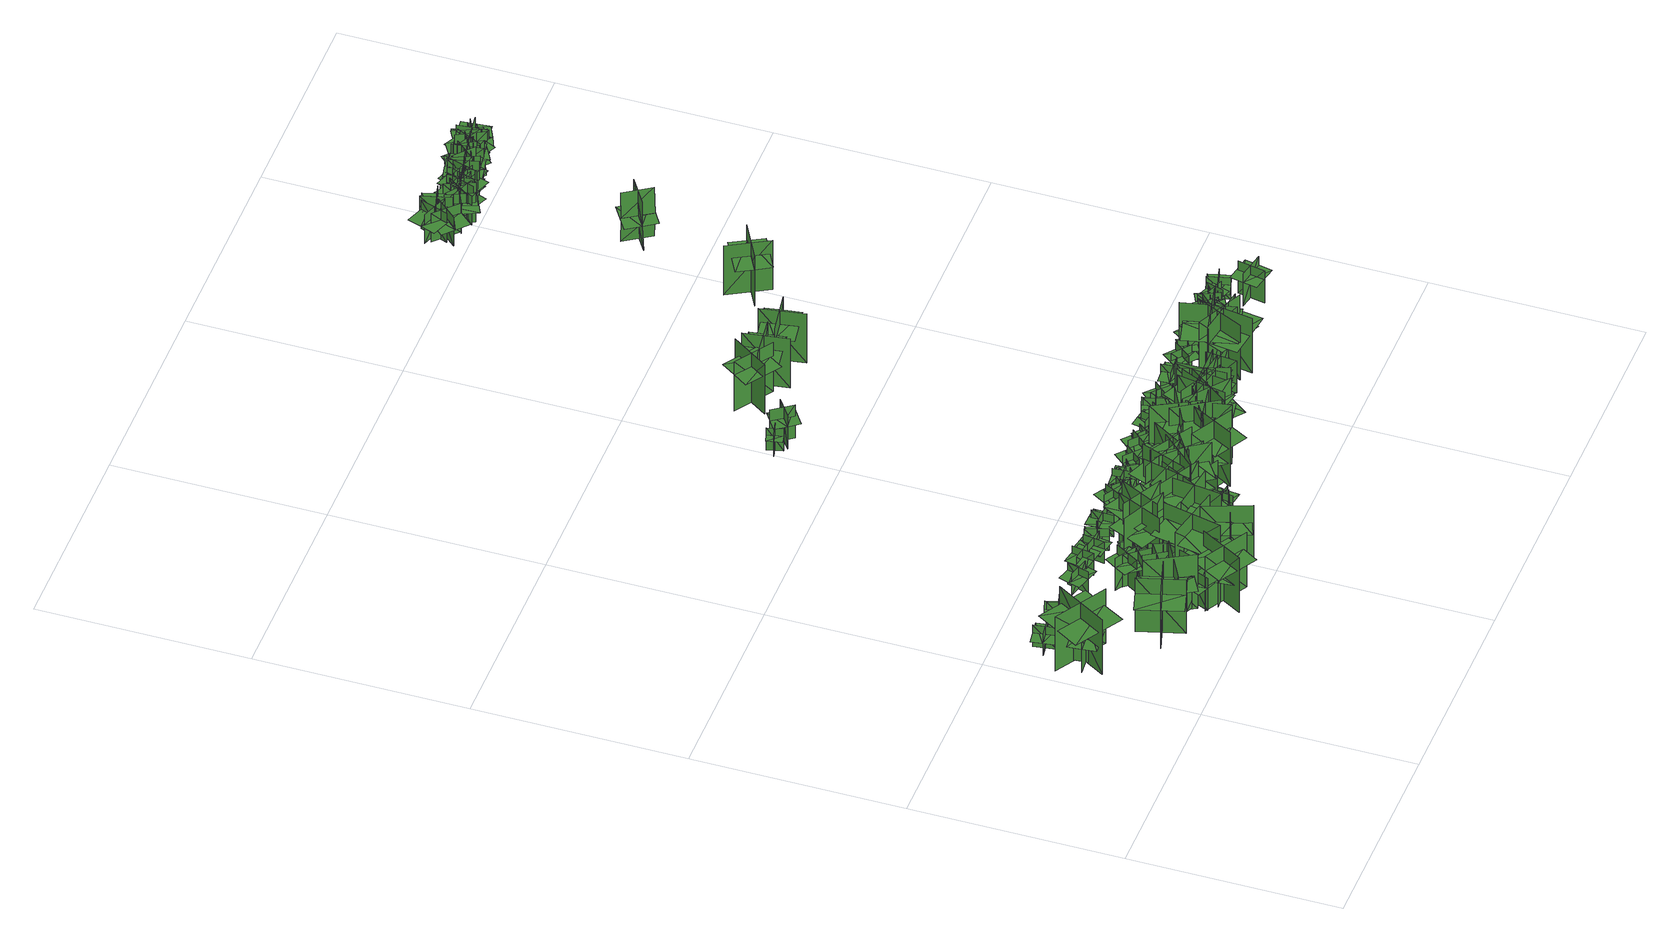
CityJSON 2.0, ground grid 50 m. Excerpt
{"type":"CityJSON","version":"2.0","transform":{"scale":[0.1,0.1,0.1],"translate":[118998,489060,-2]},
"CityObjects":{
"tree1":{"type":"SolitaryVegetationObject","geometry":[{"type":"MultiSurface","lod":"1","boundaries":[[[0,1,2]],[[0,2,3]],[[4,5,6]],[[4,6,7]],[[8,9,10]],[[8,10,11]],[[8,11,12]],[[8,12,13]]]}]},
"tree2":{"type":"SolitaryVegetationObject","geometry":[{"type":"MultiSurface","lod":"1","boundaries":[[[14,15,16]],[[14,16,17]],[[18,19,20]],[[18,20,21]],[[22,23,24]],[[22,24,25]],[[22,25,26]],[[22,26,27]]]}]},
"tree3":{"type":"SolitaryVegetationObject","geometry":[{"type":"MultiSurface","lod":"1","boundaries":[[[28,29,30]],[[28,30,31]],[[32,33,34]],[[32,34,35]],[[36,37,38]],[[36,38,39]],[[36,39,40]],[[36,40,41]]]}]},
"tree4":{"type":"SolitaryVegetationObject","geometry":[{"type":"MultiSurface","lod":"1","boundaries":[[[42,43,44]],[[42,44,45]],[[46,47,48]],[[46,48,49]],[[50,51,52]],[[50,52,53]],[[50,53,54]],[[50,54,55]]]}]},
"tree5":{"type":"SolitaryVegetationObject","geometry":[{"type":"MultiSurface","lod":"1","boundaries":[[[56,57,58]],[[56,58,59]],[[60,61,62]],[[60,62,63]],[[64,65,66]],[[64,66,67]],[[64,67,68]],[[64,68,69]]]}]},
"tree6":{"type":"SolitaryVegetationObject","geometry":[{"type":"MultiSurface","lod":"1","boundaries":[[[70,71,72]],[[70,72,73]],[[74,75,76]],[[74,76,77]],[[78,79,80]],[[78,80,81]],[[78,81,82]],[[78,82,83]]]}]},
"tree7":{"type":"SolitaryVegetationObject","geometry":[{"type":"MultiSurface","lod":"1","boundaries":[[[84,85,86]],[[84,86,87]],[[88,89,90]],[[88,90,91]],[[92,93,94]],[[92,94,95]],[[92,96,97]],[[92,97,93]]]}]},
"tree8":{"type":"SolitaryVegetationObject","geometry":[{"type":"MultiSurface","lod":"1","boundaries":[[[98,99,100]],[[98,100,101]],[[102,103,104]],[[102,104,105]],[[106,107,108]],[[106,108,109]],[[106,109,110]],[[106,110,111]]]}]},
"tree9":{"type":"SolitaryVegetationObject","geometry":[{"type":"MultiSurface","lod":"1","boundaries":[[[112,113,114]],[[112,114,115]],[[116,117,118]],[[116,118,119]],[[120,121,122]],[[120,122,123]],[[120,124,125]],[[120,125,121]]]}]},
"tree10":{"type":"SolitaryVegetationObject","geometry":[{"type":"MultiSurface","lod":"1","boundaries":[[[126,127,128]],[[126,128,129]],[[130,131,132]],[[130,132,133]],[[134,135,136]],[[134,136,137]],[[134,137,138]],[[134,138,139]]]}]},
"tree11":{"type":"SolitaryVegetationObject","geometry":[{"type":"MultiSurface","lod":"1","boundaries":[[[140,141,142]],[[140,142,143]],[[144,145,146]],[[144,146,147]],[[148,149,150]],[[148,150,151]],[[148,151,152]],[[148,152,153]]]}]},
"tree12":{"type":"SolitaryVegetationObject","geometry":[{"type":"MultiSurface","lod":"1","boundaries":[[[154,155,156]],[[154,156,157]],[[158,159,160]],[[158,160,161]],[[162,163,164]],[[162,164,165]],[[162,165,166]],[[162,166,167]]]}]},
"tree13":{"type":"SolitaryVegetationObject","geometry":[{"type":"MultiSurface","lod":"1","boundaries":[[[168,169,170]],[[168,170,171]],[[172,173,174]],[[172,174,175]],[[176,177,178]],[[176,178,179]],[[176,179,180]],[[176,180,181]]]}]},
"tree14":{"type":"SolitaryVegetationObject","geometry":[{"type":"MultiSurface","lod":"1","boundaries":[[[182,183,184]],[[182,184,185]],[[186,187,188]],[[186,188,189]],[[190,191,192]],[[190,192,193]],[[190,193,194]],[[190,194,195]]]}]},
"tree15":{"type":"SolitaryVegetationObject","geometry":[{"type":"MultiSurface","lod":"1","boundaries":[[[196,197,198]],[[196,198,199]],[[200,201,202]],[[200,202,203]],[[204,205,206]],[[204,206,207]],[[204,207,208]],[[204,208,209]]]}]},
"tree16":{"type":"SolitaryVegetationObject","geometry":[{"type":"MultiSurface","lod":"1","boundaries":[[[210,211,212]],[[210,212,213]],[[214,215,216]],[[214,216,217]],[[218,219,220]],[[218,220,221]],[[218,221,222]],[[218,222,223]]]}]},
"tree17":{"type":"SolitaryVegetationObject","geometry":[{"type":"MultiSurface","lod":"1","boundaries":[[[224,225,226]],[[224,226,227]],[[228,229,230]],[[228,230,231]],[[232,233,234]],[[232,234,235]],[[232,235,236]],[[232,236,237]]]}]},
"tree18":{"type":"SolitaryVegetationObject","geometry":[{"type":"MultiSurface","lod":"1","boundaries":[[[238,239,240]],[[238,240,241]],[[242,243,244]],[[242,244,245]],[[246,247,248]],[[246,248,249]],[[246,249,250]],[[246,250,251]]]}]},
"tree19":{"type":"SolitaryVegetationObject","geometry":[{"type":"MultiSurface","lod":"1","boundaries":[[[252,253,254]],[[252,254,255]],[[256,257,258]],[[256,258,259]],[[260,261,262]],[[260,262,263]],[[260,263,264]],[[260,264,265]]]}]},
"tree20":{"type":"SolitaryVegetationObject","geometry":[{"type":"MultiSurface","lod":"1","boundaries":[[[266,267,268]],[[266,268,269]],[[270,271,272]],[[270,272,273]],[[274,275,276]],[[274,276,277]],[[274,277,278]],[[274,278,279]]]}]},
"tree21":{"type":"SolitaryVegetationObject","geometry":[{"type":"MultiSurface","lod":"1","boundaries":[[[280,281,282]],[[280,282,283]],[[284,285,286]],[[284,286,287]],[[288,289,290]],[[288,290,291]],[[288,292,293]],[[288,293,289]]]}]},
"tree22":{"type":"SolitaryVegetationObject","geometry":[{"type":"MultiSurface","lod":"1","boundaries":[[[294,295,296]],[[294,296,297]],[[298,299,300]],[[298,300,301]],[[302,303,304]],[[302,304,305]],[[302,305,306]],[[302,306,307]]]}]},
"tree23":{"type":"SolitaryVegetationObject","geometry":[{"type":"MultiSurface","lod":"1","boundaries":[[[308,309,310]],[[308,310,311]],[[312,313,314]],[[312,314,315]],[[316,317,318]],[[316,318,319]],[[316,319,320]],[[316,320,321]]]}]},
"tree24":{"type":"SolitaryVegetationObject","geometry":[{"type":"MultiSurface","lod":"1","boundaries":[[[322,323,324]],[[322,324,325]],[[326,327,328]],[[326,328,329]],[[330,331,332]],[[330,332,333]],[[330,333,334]],[[330,334,335]]]}]},
"tree25":{"type":"SolitaryVegetationObject","geometry":[{"type":"MultiSurface","lod":"1","boundaries":[[[336,337,338]],[[336,338,339]],[[340,341,342]],[[340,342,343]],[[344,345,346]],[[344,346,347]],[[344,347,348]],[[344,348,349]]]}]},
"tree26":{"type":"SolitaryVegetationObject","geometry":[{"type":"MultiSurface","lod":"1","boundaries":[[[350,351,352]],[[350,352,353]],[[354,355,356]],[[354,356,357]],[[358,359,360]],[[358,360,361]],[[358,361,362]],[[358,362,363]]]}]},
"tree27":{"type":"SolitaryVegetationObject","geometry":[{"type":"MultiSurface","lod":"1","boundaries":[[[364,365,366]],[[364,366,367]],[[368,369,370]],[[368,370,371]],[[372,373,374]],[[372,374,375]],[[372,375,376]],[[372,376,377]]]}]},
"tree28":{"type":"SolitaryVegetationObject","geometry":[{"type":"MultiSurface","lod":"1","boundaries":[[[378,379,380]],[[378,380,381]],[[382,383,384]],[[382,384,385]],[[386,387,388]],[[386,388,389]],[[386,387,390]],[[386,390,391]]]}]},
"tree29":{"type":"SolitaryVegetationObject","geometry":[{"type":"MultiSurface","lod":"1","boundaries":[[[392,393,394]],[[392,394,395]],[[396,397,398]],[[396,398,399]],[[400,401,402]],[[400,402,403]],[[400,403,404]],[[400,404,405]]]}]},
"tree30":{"type":"SolitaryVegetationObject","geometry":[{"type":"MultiSurface","lod":"1","boundaries":[[[406,407,408]],[[406,408,409]],[[410,411,412]],[[410,412,413]],[[414,415,416]],[[414,416,417]],[[414,417,418]],[[414,418,419]]]}]},
"tree31":{"type":"SolitaryVegetationObject","geometry":[{"type":"MultiSurface","lod":"1","boundaries":[[[420,421,422]],[[420,422,423]],[[424,425,426]],[[424,426,427]],[[428,429,430]],[[428,430,431]],[[428,431,432]],[[428,432,433]]]}]},
"tree32":{"type":"SolitaryVegetationObject","geometry":[{"type":"MultiSurface","lod":"1","boundaries":[[[434,435,436]],[[434,436,437]],[[438,439,440]],[[438,440,441]],[[442,443,444]],[[442,444,445]],[[442,445,446]],[[442,446,447]]]}]},
"tree33":{"type":"SolitaryVegetationObject","geometry":[{"type":"MultiSurface","lod":"1","boundaries":[[[448,449,450]],[[448,450,451]],[[452,453,454]],[[452,454,455]],[[456,457,458]],[[456,458,459]],[[456,459,460]],[[456,460,461]]]}]},
"tree34":{"type":"SolitaryVegetationObject","geometry":[{"type":"MultiSurface","lod":"1","boundaries":[[[462,463,464]],[[462,464,465]],[[466,467,468]],[[466,468,469]],[[470,471,472]],[[470,472,473]],[[470,471,474]],[[470,474,475]]]}]},
"tree35":{"type":"SolitaryVegetationObject","geometry":[{"type":"MultiSurface","lod":"1","boundaries":[[[476,477,478]],[[476,478,479]],[[480,481,482]],[[480,482,483]],[[484,485,486]],[[484,486,487]],[[484,488,489]],[[484,489,485]]]}]},
"tree36":{"type":"SolitaryVegetationObject","geometry":[{"type":"MultiSurface","lod":"1","boundaries":[[[490,491,492]],[[490,492,493]],[[494,495,496]],[[494,496,497]],[[498,499,500]],[[498,500,501]],[[498,499,502]],[[498,502,503]]]}]},
"tree37":{"type":"SolitaryVegetationObject","geometry":[{"type":"MultiSurface","lod":"1","boundaries":[[[504,505,506]],[[504,506,507]],[[508,509,510]],[[508,510,511]],[[512,513,514]],[[512,514,515]],[[512,515,516]],[[512,516,517]]]}]},
"tree38":{"type":"SolitaryVegetationObject","geometry":[{"type":"MultiSurface","lod":"1","boundaries":[[[518,519,520]],[[518,520,521]],[[522,523,524]],[[522,524,525]],[[526,527,528]],[[526,528,529]],[[526,529,530]],[[526,530,531]]]}]},
"tree39":{"type":"SolitaryVegetationObject","geometry":[{"type":"MultiSurface","lod":"1","boundaries":[[[532,533,534]],[[532,534,535]],[[536,537,538]],[[536,538,539]],[[540,541,542]],[[540,542,543]],[[540,543,544]],[[540,544,545]]]}]},
"tree40":{"type":"SolitaryVegetationObject","geometry":[{"type":"MultiSurface","lod":"1","boundaries":[[[546,547,548]],[[546,548,549]],[[550,551,552]],[[550,552,553]],[[554,555,556]],[[554,556,557]],[[554,557,558]],[[554,558,559]]]}]},
"tree41":{"type":"SolitaryVegetationObject","geometry":[{"type":"MultiSurface","lod":"1","boundaries":[[[560,561,562]],[[560,562,563]],[[564,565,566]],[[564,566,567]],[[568,569,570]],[[568,570,571]],[[568,571,572]],[[568,572,573]]]}]},
"tree42":{"type":"SolitaryVegetationObject","geometry":[{"type":"MultiSurface","lod":"1","boundaries":[[[574,575,576]],[[574,576,577]],[[578,579,580]],[[578,580,581]],[[582,583,584]],[[582,584,585]],[[582,585,586]],[[582,586,587]]]}]},
"tree43":{"type":"SolitaryVegetationObject","geometry":[{"type":"MultiSurface","lod":"1","boundaries":[[[588,589,590]],[[588,590,591]],[[592,593,594]],[[592,594,595]],[[596,597,598]],[[596,598,599]],[[596,600,601]],[[596,601,597]]]}]},
"tree44":{"type":"SolitaryVegetationObject","geometry":[{"type":"MultiSurface","lod":"1","boundaries":[[[602,603,604]],[[602,604,605]],[[606,607,608]],[[606,608,609]],[[610,611,612]],[[610,612,613]],[[610,613,614]],[[610,614,615]]]}]},
"tree45":{"type":"SolitaryVegetationObject","geometry":[{"type":"MultiSurface","lod":"1","boundaries":[[[616,617,618]],[[616,618,619]],[[620,621,622]],[[620,622,623]],[[624,625,626]],[[624,626,627]],[[624,627,628]],[[624,628,629]]]}]},
"tree46":{"type":"SolitaryVegetationObject","geometry":[{"type":"MultiSurface","lod":"1","boundaries":[[[630,631,632]],[[630,632,633]],[[634,635,636]],[[634,636,637]],[[638,639,640]],[[638,640,641]],[[638,642,643]],[[638,643,639]]]}]},
"tree47":{"type":"SolitaryVegetationObject","geometry":[{"type":"MultiSurface","lod":"1","boundaries":[[[644,645,646]],[[644,646,647]],[[648,649,650]],[[648,650,651]],[[652,653,654]],[[652,654,655]],[[652,655,656]],[[652,656,657]]]}]},
"tree48":{"type":"SolitaryVegetationObject","geometry":[{"type":"MultiSurface","lod":"1","boundaries":[[[658,659,660]],[[658,660,661]],[[662,663,664]],[[662,664,665]],[[666,667,668]],[[666,668,669]],[[666,669,670]],[[666,670,671]]]}]},
"tree49":{"type":"SolitaryVegetationObject","geometry":[{"type":"MultiSurface","lod":"1","boundaries":[[[672,673,674]],[[672,674,675]],[[676,677,678]],[[676,678,679]],[[680,681,682]],[[680,682,683]],[[680,683,684]],[[680,684,685]]]}]},
"tree50":{"type":"SolitaryVegetationObject","geometry":[{"type":"MultiSurface","lod":"1","boundaries":[[[686,687,688]],[[686,688,689]],[[690,691,692]],[[690,692,693]],[[694,695,696]],[[694,696,697]],[[694,697,698]],[[694,698,699]]]}]},
"tree51":{"type":"SolitaryVegetationObject","geometry":[{"type":"MultiSurface","lod":"1","boundaries":[[[700,701,702]],[[700,702,703]],[[704,705,706]],[[704,706,707]],[[708,709,710]],[[708,710,711]],[[708,711,712]],[[708,712,713]]]}]},
"tree52":{"type":"SolitaryVegetationObject","geometry":[{"type":"MultiSurface","lod":"1","boundaries":[[[714,715,716]],[[714,716,717]],[[718,719,720]],[[718,720,721]],[[722,723,724]],[[722,724,725]],[[722,725,726]],[[722,726,727]]]}]},
"tree53":{"type":"SolitaryVegetationObject","geometry":[{"type":"MultiSurface","lod":"1","boundaries":[[[728,729,730]],[[728,730,731]],[[732,733,734]],[[732,734,735]],[[736,737,738]],[[736,738,739]],[[736,739,740]],[[736,740,741]]]}]},
"tree54":{"type":"SolitaryVegetationObject","geometry":[{"type":"MultiSurface","lod":"1","boundaries":[[[742,743,744]],[[742,744,745]],[[746,747,748]],[[746,748,749]],[[750,751,752]],[[750,752,753]],[[750,753,754]],[[750,754,755]]]}]},
"tree55":{"type":"SolitaryVegetationObject","geometry":[{"type":"MultiSurface","lod":"1","boundaries":[[[756,757,758]],[[756,758,759]],[[760,761,762]],[[760,762,763]],[[764,765,766]],[[764,766,767]],[[764,767,768]],[[764,768,769]]]}]},
"tree56":{"type":"SolitaryVegetationObject","geometry":[{"type":"MultiSurface","lod":"1","boundaries":[[[770,771,772]],[[770,772,773]],[[774,775,776]],[[774,776,777]],[[778,779,780]],[[778,780,781]],[[778,781,782]],[[778,782,783]]]}]},
"tree57":{"type":"SolitaryVegetationObject","geometry":[{"type":"MultiSurface","lod":"1","boundaries":[[[784,785,786]],[[784,786,787]],[[788,789,790]],[[788,790,791]],[[792,793,794]],[[792,794,795]],[[792,795,796]],[[792,796,797]]]}]},
"tree58":{"type":"SolitaryVegetationObject","geometry":[{"type":"MultiSurface","lod":"1","boundaries":[[[798,799,800]],[[798,800,801]],[[802,803,804]],[[802,804,805]],[[806,807,808]],[[806,808,809]],[[806,810,811]],[[806,811,807]]]}]},
"tree59":{"type":"SolitaryVegetationObject","geometry":[{"type":"MultiSurface","lod":"1","boundaries":[[[812,813,814]],[[812,814,815]],[[816,817,818]],[[816,818,819]],[[820,821,822]],[[820,822,823]],[[820,823,824]],[[820,824,825]]]}]},
"tree60":{"type":"SolitaryVegetationObject","geometry":[{"type":"MultiSurface","lod":"1","boundaries":[[[826,827,828]],[[826,828,829]],[[830,831,832]],[[830,832,833]],[[834,835,836]],[[834,836,837]],[[834,837,838]],[[834,838,839]]]}]},
"tree61":{"type":"SolitaryVegetationObject","geometry":[{"type":"MultiSurface","lod":"1","boundaries":[[[840,841,842]],[[840,842,843]],[[844,845,846]],[[844,846,847]],[[848,849,850]],[[848,850,851]],[[848,851,852]],[[848,852,853]]]}]},
"tree62":{"type":"SolitaryVegetationObject","geometry":[{"type":"MultiSurface","lod":"1","boundaries":[[[854,855,856]],[[854,856,857]],[[858,859,860]],[[858,860,861]],[[862,863,864]],[[862,864,865]],[[862,865,866]],[[862,866,867]]]}]},
"tree63":{"type":"SolitaryVegetationObject","geometry":[{"type":"MultiSurface","lod":"1","boundaries":[[[868,869,870]],[[868,870,871]],[[872,873,874]],[[872,874,875]],[[876,877,878]],[[876,878,879]],[[876,880,881]],[[876,881,877]]]}]},
"tree64":{"type":"SolitaryVegetationObject","geometry":[{"type":"MultiSurface","lod":"1","boundaries":[[[882,883,884]],[[882,884,885]],[[886,887,888]],[[886,888,889]],[[890,891,892]],[[890,892,893]],[[890,893,894]],[[890,894,895]]]}]},
"tree65":{"type":"SolitaryVegetationObject","geometry":[{"type":"MultiSurface","lod":"1","boundaries":[[[896,897,898]],[[896,898,899]],[[900,901,902]],[[900,902,903]],[[904,905,906]],[[904,906,907]],[[904,907,908]],[[904,908,909]]]}]},
"tree66":{"type":"SolitaryVegetationObject","geometry":[{"type":"MultiSurface","lod":"1","boundaries":[[[910,911,912]],[[910,912,913]],[[914,915,916]],[[914,916,917]],[[918,919,920]],[[918,920,921]],[[918,922,923]],[[918,923,919]]]}]},
"tree67":{"type":"SolitaryVegetationObject","geometry":[{"type":"MultiSurface","lod":"1","boundaries":[[[924,925,926]],[[924,926,927]],[[928,929,930]],[[928,930,931]],[[932,933,934]],[[932,934,935]],[[932,935,936]],[[932,936,937]]]}]},
"tree68":{"type":"SolitaryVegetationObject","geometry":[{"type":"MultiSurface","lod":"1","boundaries":[[[938,939,940]],[[938,940,941]],[[942,943,944]],[[942,944,945]],[[946,947,948]],[[946,948,949]],[[946,949,950]],[[946,950,951]]]}]},
"tree69":{"type":"SolitaryVegetationObject","geometry":[{"type":"MultiSurface","lod":"1","boundaries":[[[952,953,954]],[[952,954,955]],[[956,957,958]],[[956,958,959]],[[960,961,962]],[[960,962,963]],[[960,964,965]],[[960,965,961]]]}]},
"tree70":{"type":"SolitaryVegetationObject","geometry":[{"type":"MultiSurface","lod":"1","boundaries":[[[966,967,968]],[[966,968,969]],[[970,971,972]],[[970,972,973]],[[974,975,976]],[[974,976,977]],[[974,977,978]],[[974,978,979]]]}]},
"tree71":{"type":"SolitaryVegetationObject","geometry":[{"type":"MultiSurface","lod":"1","boundaries":[[[980,981,982]],[[980,982,983]],[[984,985,986]],[[984,986,987]],[[988,989,990]],[[988,990,991]],[[988,991,992]],[[988,992,993]]]}]},
"tree72":{"type":"SolitaryVegetationObject","geometry":[{"type":"MultiSurface","lod":"1","boundaries":[[[994,995,996]],[[994,996,997]],[[998,999,1000]],[[998,1000,1001]],[[1002,1003,1004]],[[1002,1004,1005]],[[1002,1005,1006]],[[1002,1006,1007]]]}]},
"tree73":{"type":"SolitaryVegetationObject","geometry":[{"type":"MultiSurface","lod":"1","boundaries":[[[1008,1009,1010]],[[1008,1010,1011]],[[1012,1013,1014]],[[1012,1014,1015]],[[1016,1017,1018]],[[1016,1018,1019]],[[1016,1019,1020]],[[1016,1020,1021]]]}]},
"tree74":{"type":"SolitaryVegetationObject","geometry":[{"type":"MultiSurface","lod":"1","boundaries":[[[1022,1023,1024]],[[1022,1024,1025]],[[1026,1027,1028]],[[1026,1028,1029]],[[1030,1031,1032]],[[1030,1032,1033]],[[1030,1033,1034]],[[1030,1034,1035]]]}]},
"tree75":{"type":"SolitaryVegetationObject","geometry":[{"type":"MultiSurface","lod":"1","boundaries":[[[1036,1037,1038]],[[1036,1038,1039]],[[1040,1041,1042]],[[1040,1042,1043]],[[1044,1045,1046]],[[1044,1046,1047]],[[1044,1047,1048]],[[1044,1048,1049]]]}]},
"tree76":{"type":"SolitaryVegetationObject","geometry":[{"type":"MultiSurface","lod":"1","boundaries":[[[1050,1051,1052]],[[1050,1052,1053]],[[1054,1055,1056]],[[1054,1056,1057]],[[1058,1059,1060]],[[1058,1060,1061]],[[1058,1061,1062]],[[1058,1062,1063]]]}]},
"tree77":{"type":"SolitaryVegetationObject","geometry":[{"type":"MultiSurface","lod":"1","boundaries":[[[1064,1065,1066]],[[1064,1066,1067]],[[1068,1069,1070]],[[1068,1070,1071]],[[1072,1073,1074]],[[1072,1074,1075]],[[1072,1075,1076]],[[1072,1076,1077]]]}]},
"tree78":{"type":"SolitaryVegetationObject","geometry":[{"type":"MultiSurface","lod":"1","boundaries":[[[1078,1079,1080]],[[1078,1080,1081]],[[1082,1083,1084]],[[1082,1084,1085]],[[1086,1087,1088]],[[1086,1088,1089]],[[1086,1089,1090]],[[1086,1090,1091]]]}]},
"tree79":{"type":"SolitaryVegetationObject","geometry":[{"type":"MultiSurface","lod":"1","boundaries":[[[1092,1093,1094]],[[1092,1094,1095]],[[1096,1097,1098]],[[1096,1098,1099]],[[1100,1101,1102]],[[1100,1102,1103]],[[1100,1103,1104]],[[1100,1104,1105]]]}]},
"tree80":{"type":"SolitaryVegetationObject","geometry":[{"type":"MultiSurface","lod":"1","boundaries":[[[1106,1107,1108]],[[1106,1108,1109]],[[1110,1111,1112]],[[1110,1112,1113]],[[1114,1115,1116]],[[1114,1116,1117]],[[1114,1117,1118]],[[1114,1118,1119]]]}]},
"tree81":{"type":"SolitaryVegetationObject","geometry":[{"type":"MultiSurface","lod":"1","boundaries":[[[1120,1121,1122]],[[1120,1122,1123]],[[1124,1125,1126]],[[1124,1126,1127]],[[1128,1129,1130]],[[1128,1130,1131]],[[1128,1132,1133]],[[1128,1133,1129]]]}]},
"tree82":{"type":"SolitaryVegetationObject","geometry":[{"type":"MultiSurface","lod":"1","boundaries":[[[1134,1135,1136]],[[1134,1136,1137]],[[1138,1139,1140]],[[1138,1140,1141]],[[1142,1143,1144]],[[1142,1144,1145]],[[1142,1145,1146]],[[1142,1146,1147]]]}]},
"tree83":{"type":"SolitaryVegetationObject","geometry":[{"type":"MultiSurface","lod":"1","boundaries":[[[1148,1149,1150]],[[1148,1150,1151]],[[1152,1153,1154]],[[1152,1154,1155]],[[1156,1157,1158]],[[1156,1158,1159]],[[1156,1159,1160]],[[1156,1160,1161]]]}]},
"tree84":{"type":"SolitaryVegetationObject","geometry":[{"type":"MultiSurface","lod":"1","boundaries":[[[1162,1163,1164]],[[1162,1164,1165]],[[1166,1167,1168]],[[1166,1168,1169]],[[1170,1171,1172]],[[1170,1172,1173]],[[1170,1173,1174]],[[1170,1174,1175]]]}]},
"tree85":{"type":"SolitaryVegetationObject","geometry":[{"type":"MultiSurface","lod":"1","boundaries":[[[1176,1177,1178]],[[1176,1178,1179]],[[1180,1181,1182]],[[1180,1182,1183]],[[1184,1185,1186]],[[1184,1186,1187]],[[1184,1187,1188]],[[1184,1188,1189]]]}]},
"tree86":{"type":"SolitaryVegetationObject","geometry":[{"type":"MultiSurface","lod":"1","boundaries":[[[1190,1191,1192]],[[1190,1192,1193]],[[1194,1195,1196]],[[1194,1196,1197]],[[1198,1199,1195]],[[1198,1195,1194]],[[1200,1201,1191]],[[1200,1191,1190]],[[1190,1191,1202]],[[1190,1202,1203]],[[1190,1204,1205]],[[1190,1205,1191]]]}]},
"tree87":{"type":"SolitaryVegetationObject","geometry":[{"type":"MultiSurface","lod":"1","boundaries":[[[1206,1207,1208]],[[1206,1208,1209]],[[1210,1211,1212]],[[1210,1212,1213]],[[1214,1215,1216]],[[1214,1216,1217]],[[1214,1217,1218]],[[1214,1218,1219]]]}]},
"tree88":{"type":"SolitaryVegetationObject","geometry":[{"type":"MultiSurface","lod":"1","boundaries":[[[1220,1221,1222]],[[1220,1222,1223]],[[1224,1225,1226]],[[1224,1226,1227]],[[1228,1229,1230]],[[1228,1230,1231]],[[1228,1231,1232]],[[1228,1232,1233]]]}]},
"tree89":{"type":"SolitaryVegetationObject","geometry":[{"type":"MultiSurface","lod":"1","boundaries":[[[1234,1235,1236]],[[1234,1236,1237]],[[1238,1239,1240]],[[1238,1240,1241]],[[1242,1243,1244]],[[1242,1244,1245]],[[1242,1245,1246]],[[1242,1246,1247]]]}]},
"tree90":{"type":"SolitaryVegetationObject","geometry":[{"type":"MultiSurface","lod":"1","boundaries":[[[1248,1249,1250]],[[1248,1250,1251]],[[1252,1253,1254]],[[1252,1254,1255]],[[1256,1257,1258]],[[1256,1258,1259]],[[1256,1259,1260]],[[1256,1260,1261]]]}]},
"tree91":{"type":"SolitaryVegetationObject","geometry":[{"type":"MultiSurface","lod":"1","boundaries":[[[1262,1263,1264]],[[1262,1264,1265]],[[1266,1267,1268]],[[1266,1268,1269]],[[1270,1271,1272]],[[1270,1272,1273]],[[1270,1273,1274]],[[1270,1274,1275]]]}]},
"tree92":{"type":"SolitaryVegetationObject","geometry":[{"type":"MultiSurface","lod":"1","boundaries":[[[1276,1277,1278]],[[1276,1278,1279]],[[1280,1281,1282]],[[1280,1282,1283]],[[1284,1285,1286]],[[1284,1286,1287]],[[1284,1287,1288]],[[1284,1288,1289]]]}]},
"tree93":{"type":"SolitaryVegetationObject","geometry":[{"type":"MultiSurface","lod":"1","boundaries":[[[1290,1291,1292]],[[1290,1292,1293]],[[1294,1295,1296]],[[1294,1296,1297]],[[1298,1217,1299]],[[1298,1299,1300]],[[1298,1300,1301]],[[1298,1301,1302]]]}]},
"tree94":{"type":"SolitaryVegetationObject","geometry":[{"type":"MultiSurface","lod":"1","boundaries":[[[1303,1304,1305]],[[1303,1305,1306]],[[1307,1308,1309]],[[1307,1309,1310]],[[1311,1312,1313]],[[1311,1313,1314]],[[1311,1314,1315]],[[1311,1315,1316]]]}]},
"tree95":{"type":"SolitaryVegetationObject","geometry":[{"type":"MultiSurface","lod":"1","boundaries":[[[1317,1318,1319]],[[1317,1319,1320]],[[1321,1322,1323]],[[1321,1323,1324]],[[1325,1326,1327]],[[1325,1327,1328]],[[1325,1328,1329]],[[1325,1329,1330]]]}]},
"tree96":{"type":"SolitaryVegetationObject","geometry":[{"type":"MultiSurface","lod":"1","boundaries":[[[1331,1332,1333]],[[1331,1333,1334]],[[1335,1336,1337]],[[1335,1337,1338]],[[1339,1340,1341]],[[1339,1341,1342]],[[1339,1342,1343]],[[1339,1343,1344]]]}]},
"tree97":{"type":"SolitaryVegetationObject","geometry":[{"type":"MultiSurface","lod":"1","boundaries":[[[1345,1346,1347]],[[1345,1347,1348]],[[1349,1350,1351]],[[1349,1351,1352]],[[1353,1354,1355]],[[1353,1355,1356]],[[1353,1356,1357]],[[1353,1357,1358]]]}]},
"tree98":{"type":"SolitaryVegetationObject","geometry":[{"type":"MultiSurface","lod":"1","boundaries":[[[1359,1360,1361]],[[1359,1361,1362]],[[1363,1364,1365]],[[1363,1365,1366]],[[1367,1368,1369]],[[1367,1369,1370]],[[1367,1370,1371]],[[1367,1371,1372]]]}]},
"tree99":{"type":"SolitaryVegetationObject","geometry":[{"type":"MultiSurface","lod":"1","boundaries":[[[1373,1374,1375]],[[1373,1375,1376]],[[1377,1378,1379]],[[1377,1379,1380]],[[1381,1382,1383]],[[1381,1383,1384]],[[1381,1384,1385]],[[1381,1385,1386]]]}]},
"tree100":{"type":"SolitaryVegetationObject","geometry":[{"type":"MultiSurface","lod":"1","boundaries":[[[1387,1388,1389]],[[1387,1389,1390]],[[1391,1392,1393]],[[1391,1393,1394]],[[1395,1396,1397]],[[1395,1397,1398]],[[1395,1398,1399]],[[1395,1399,1400]]]}]},
"tree101":{"type":"SolitaryVegetationObject","geometry":[{"type":"MultiSurface","lod":"1","boundaries":[[[1401,1402,1403]],[[1401,1403,1404]],[[1405,1406,1407]],[[1405,1407,1408]],[[1409,1410,1411]],[[1409,1411,1412]],[[1409,1412,1413]],[[1409,1413,1414]]]}]},
"tree102":{"type":"SolitaryVegetationObject","geometry":[{"type":"MultiSurface","lod":"1","boundaries":[[[1415,1416,1417]],[[1415,1417,1418]],[[1419,1420,1421]],[[1419,1421,1422]],[[1423,1424,1425]],[[1423,1425,1426]],[[1423,1426,1427]],[[1423,1427,1428]]]}]},
"tree103":{"type":"SolitaryVegetationObject","geometry":[{"type":"MultiSurface","lod":"1","boundaries":[[[1429,1430,1431]],[[1429,1431,1432]],[[1433,1434,1435]],[[1433,1435,1436]],[[1437,1438,1439]],[[1437,1439,1440]],[[1437,1440,1441]],[[1437,1441,1442]]]}]},
"tree104":{"type":"SolitaryVegetationObject","geometry":[{"type":"MultiSurface","lod":"1","boundaries":[[[1443,1444,1445]],[[1443,1445,1446]],[[1447,1448,1449]],[[1447,1449,1450]],[[1451,1452,1453]],[[1451,1453,1454]],[[1451,1454,1455]],[[1451,1455,1456]]]}]},
"tree105":{"type":"SolitaryVegetationObject","geometry":[{"type":"MultiSurface","lod":"1","boundaries":[[[1457,1458,1459]],[[1457,1459,1460]],[[1461,1462,1463]],[[1461,1463,1464]],[[1465,1466,1467]],[[1465,1467,1468]],[[1465,1468,1469]],[[1465,1469,1470]]]}]}
},
"vertices":[
[82,260,4],[76,326,4],[76,326,96],[82,260,96],[110,294,4],[44,288,4],[44,288,96],[110,294,96],[110,294,71],[107,327,71],[41,321,71],[44,288,71],[47,255,71],[113,261,71],
[55,245,2],[129,368,2],[129,368,158],[55,245,158],[154,271,2],[32,345,2],[32,345,158],[154,271,158],[149,274,115],[181,327,115],[69,395,115],[37,342,115],[4,288,115],[117,220,115],
[92,361,9],[92,361,71],[84,414,71],[84,414,9],[64,383,9],[64,383,71],[115,391,71],[115,391,9],[56,382,50],[60,356,50],[123,366,50],[119,392,50],[115,418,50],[52,409,50],
[177,153,2],[283,184,2],[283,184,156],[177,153,156],[242,117,2],[211,223,2],[211,223,156],[242,117,156],[242,117,113],[295,133,113],[264,239,113],[211,223,113],[157,208,113],[189,102,113],
[185,342,4],[191,298,4],[191,298,65],[185,342,65],[167,318,4],[211,324,4],[211,324,65],[167,318,65],[167,318,48],[170,296,48],[213,302,48],[211,324,48],[208,346,48],[164,340,48],
[201,394,5],[201,394,68],[150,379,68],[150,379,5],[184,363,5],[184,363,68],[169,412,68],[169,412,5],[186,355,47],[212,363,47],[193,424,47],[168,417,47],[142,409,47],[160,348,47],
[327,121,2],[269,227,2],[269,227,158],[327,121,158],[348,194,2],[348,194,158],[242,136,158],[242,136,2],[319,126,98],[269,218,98],[226,194,98],[277,102,98],[364,150,98],[313,242,98],
[307,138,5],[371,111,5],[371,111,98],[307,138,98],[324,97,5],[324,97,98],[351,161,98],[351,161,5],[324,97,69],[351,86,69],[372,137,69],[345,148,69],[319,160,69],[297,108,69],
[429,44,1],[326,103,1],[326,103,158],[429,44,158],[404,134,1],[345,32,1],[345,32,158],[404,134,158],[420,49,117],[326,103,117],[303,63,117],[396,9,117],[443,90,117],[350,144,117],
[411,87,3],[345,80,3],[345,80,96],[411,87,96],[377,115,3],[384,49,3],[384,49,96],[377,115,96],[377,115,70],[344,111,70],[351,45,70],[384,49,70],[417,52,70],[410,118,70],
[291,359,6],[291,359,68],[306,411,68],[306,411,6],[274,391,6],[274,391,68],[323,377,68],[323,377,6],[266,394,48],[259,368,48],[320,350,48],[328,376,48],[335,401,48],[274,419,48],
[393,247,3],[337,210,3],[337,210,96],[393,247,96],[350,256,3],[386,201,3],[386,201,96],[350,256,96],[350,256,70],[322,238,70],[358,182,70],[386,201,70],[414,219,70],[377,274,70],
[366,318,3],[332,262,3],[332,262,96],[366,318,96],[323,308,3],[380,274,3],[380,274,96],[323,308,96],[323,308,70],[306,280,70],[363,245,70],[380,274,70],[397,302,70],[340,336,70],
[337,250,3],[389,291,3],[389,291,95],[337,250,95],[381,245,3],[340,297,3],[340,297,95],[381,245,95],[381,245,69],[407,265,69],[366,317,69],[340,297,69],[314,276,69],[355,224,69],
[405,218,4],[384,155,4],[384,155,96],[405,218,96],[365,199,4],[428,178,4],[428,178,96],[365,199,96],[365,199,71],[355,167,71],[418,146,71],[428,178,71],[439,209,71],[376,230,71],
[430,237,4],[368,214,4],[368,214,96],[430,237,96],[390,256,4],[414,194,4],[414,194,96],[390,256,96],[390,256,70],[359,244,70],[383,182,70],[414,194,70],[445,205,70],[421,268,70],
[360,420,7],[360,420,69],[351,367,69],[351,367,7],[380,390,7],[380,390,69],[329,399,69],[329,399,7],[388,389,49],[392,415,49],[329,426,49],[325,399,49],[320,373,49],[383,362,49],
[519,160,4],[378,190,4],[378,190,159],[519,160,159],[462,245,4],[432,105,4],[432,105,159],[462,245,159],[461,240,116],[399,253,116],[372,124,116],[433,111,116],[495,98,116],[522,227,116],
[409,327,4],[429,287,4],[429,287,65],[409,327,65],[399,299,4],[439,319,4],[439,319,65],[399,299,65],[399,299,48],[409,279,48],[449,299,48],[439,319,48],[429,339,48],[389,318,48],
[373,389,7],[373,389,69],[426,380,69],[426,380,7],[403,409,7],[403,409,69],[395,358,69],[395,358,7],[405,417,49],[378,422,49],[367,358,49],[394,354,49],[420,349,49],[431,413,49],
[386,309,1],[495,258,1],[495,258,157],[386,309,157],[412,238,1],[412,238,157],[463,348,157],[463,348,1],[395,310,97],[490,266,97],[510,310,97],[415,354,97],[373,264,97],[469,220,97],
[514,57,7],[472,165,7],[472,165,162],[514,57,162],[544,125,7],[544,125,162],[436,83,162],[436,83,7],[544,125,113],[527,170,113],[440,137,113],[457,92,113],[475,46,113],[562,80,113],
[439,362,7],[439,362,69],[421,413,69],[421,413,7],[407,379,7],[407,379,69],[455,396,69],[455,396,7],[399,376,48],[408,351,48],[468,372,48],[459,397,48],[451,423,48],[390,401,48],
[434,328,1],[532,277,1],[532,277,155],[434,328,155],[456,258,1],[506,356,1],[506,356,155],[456,258,155],[456,258,112],[505,232,112],[555,331,112],[506,356,112],[457,381,112],[406,283,112],
[589,194,5],[474,209,5],[474,209,160],[589,194,160],[543,253,5],[543,253,160],[528,137,160],[528,137,5],[543,253,111],[495,259,111],[483,167,111],[531,160,111],[579,154,111],[591,246,111],
[510,392,8],[510,392,70],[456,393,70],[456,393,8],[483,367,8],[483,367,70],[484,419,70],[484,419,8],[483,359,49],[510,359,49],[511,423,49],[484,424,49],[457,424,49],[457,360,49],
[591,294,3],[538,196,3],[538,196,157],[591,294,157],[520,273,3],[618,220,3],[618,220,157],[520,273,157],[520,273,114],[494,224,114],[591,172,114],[618,220,114],[644,269,114],[547,322,114],
[624,265,2],[510,293,2],[510,293,159],[624,265,159],[583,333,2],[555,219,2],[555,219,159],[583,333,159],[625,268,107],[511,297,107],[497,239,107],[611,211,107],[522,343,107],[636,315,107],
[540,409,7],[540,409,69],[586,382,69],[586,382,7],[575,417,7],[575,417,69],[549,373,69],[549,373,7],[579,424,49],[556,438,49],[523,383,49],[546,369,49],[569,355,49],[602,410,49],
[610,208,7],[610,208,69],[641,165,69],[641,165,7],[645,202,7],[645,202,69],[603,172,69],[603,172,7],[651,207,49],[636,228,49],[584,191,49],[600,169,49],[615,147,49],[667,185,49],
[628,145,7],[628,145,69],[636,198,69],[636,198,7],[607,174,7],[607,174,69],[658,167,69],[658,167,7],[599,176,49],[595,149,49],[659,140,49],[663,166,49],[667,192,49],[603,202,49],
[629,351,4],[586,243,4],[586,243,159],[629,351,159],[561,321,4],[561,321,159],[669,279,159],[669,279,4],[561,321,110],[543,276,110],[629,242,110],[647,287,110],[665,332,110],[578,366,110],
[608,405,5],[577,374,5],[577,374,67],[608,405,67],[578,405,5],[610,374,5],[610,374,67],[578,405,67],[578,405,49],[563,390,49],[594,359,49],[610,374,49],[625,390,49],[594,421,49],
[674,314,3],[593,229,3],[593,229,160],[674,314,160],[595,311,3],[680,230,3],[680,230,160],[595,311,160],[672,316,107],[591,231,107],[633,191,107],[714,276,107],[556,264,107],[637,349,107],
[611,256,6],[668,256,6],[668,256,100],[611,256,100],[643,225,6],[642,282,6],[642,282,100],[643,225,100],[643,225,69],[642,282,69],[611,282,69],[611,225,69],[674,226,69],[673,283,69],
[694,294,4],[597,229,4],[597,229,160],[694,294,160],[616,309,4],[682,212,4],[682,212,160],[616,309,160],[692,298,108],[595,232,108],[628,183,108],[725,249,108],[568,271,108],[665,337,108],
[641,185,5],[675,251,5],[675,251,104],[641,185,104],[691,201,5],[625,235,5],[625,235,104],[691,201,104],[683,205,67],[697,232,67],[651,256,67],[637,229,67],[623,202,67],[669,178,67],
[630,421,6],[630,421,68],[634,368,68],[634,368,6],[657,397,6],[657,397,68],[605,394,68],[605,394,6],[665,398,48],[663,425,48],[599,420,48],[601,393,48],[603,367,48],[667,371,48],
[634,377,6],[670,403,6],[670,403,67],[634,377,67],[663,372,6],[637,408,6],[637,408,67],[663,372,67],[663,372,50],[681,385,50],[655,421,50],[637,408,50],[619,395,50],[645,359,50],
[646,252,1],[707,351,1],[707,351,156],[646,252,156],[719,270,1],[719,270,156],[619,331,156],[619,331,1],[719,270,107],[744,311,107],[664,360,107],[639,318,107],[614,277,107],[693,229,107],
[722,323,1],[693,263,1],[693,263,94],[722,323,94],[681,308,1],[740,279,1],[740,279,94],[681,308,94],[681,308,68],[666,278,68],[726,250,68],[740,279,68],[755,309,68],[695,338,68],
[711,276,2],[757,216,2],[757,216,96],[711,276,96],[703,216,2],[763,262,2],[763,262,96],[703,216,96],[710,269,66],[683,247,66],[730,188,66],[757,210,66],[784,232,66],[737,291,66],
[451,1135,45],[488,1144,45],[488,1144,108],[451,1135,108],[476,1120,45],[467,1157,45],[467,1157,108],[476,1120,108],[476,1120,88],[467,1157,88],[447,1152,88],[455,1115,88],[496,1125,88],[487,1162,88],
[674,413,7],[674,413,69],[714,378,69],[714,378,7],[710,415,7],[710,415,69],[676,376,69],[676,376,7],[715,421,49],[695,438,49],[653,390,49],[673,372,49],[693,355,49],[736,403,49],
[727,185,3],[782,287,3],[782,287,158],[727,185,158],[798,206,3],[798,206,158],[696,262,158],[696,262,3],[798,206,109],[821,249,109],[740,293,109],[717,250,109],[694,208,109],[775,164,109],
[492,1158,44],[525,1111,44],[525,1111,139],[492,1158,139],[485,1115,44],[532,1148,44],[532,1148,139],[485,1115,139],[485,1115,108],[532,1148,108],[514,1173,108],[467,1140,108],[503,1090,108],[550,1122,108],
[724,417,9],[724,417,71],[764,382,71],[764,382,9],[760,419,9],[760,419,71],[726,380,71],[726,380,9],[765,425,50],[744,442,50],[703,394,50],[723,376,50],[744,359,50],[785,408,50],
[749,254,3],[848,315,3],[848,315,158],[749,254,158],[822,237,3],[822,237,158],[760,336,158],[760,336,3],[822,237,109],[863,263,109],[814,342,109],[773,316,109],[732,291,109],[781,212,109],
[808,277,2],[753,379,2],[753,379,157],[808,277,157],[829,348,2],[829,348,157],[726,293,157],[726,293,2],[829,348,108],[806,391,108],[724,347,108],[747,304,108],[770,262,108],[852,305,108],
[859,279,2],[750,259,2],[750,259,155],[859,279,155],[798,321,2],[818,212,2],[818,212,155],[798,321,155],[798,321,112],[744,311,112],[764,202,112],[818,212,112],[873,222,112],[853,331,112],
[756,406,7],[791,380,7],[791,380,69],[756,406,69],[760,377,7],[786,413,7],[786,413,69],[760,377,69],[760,377,52],[778,364,52],[804,400,52],[786,413,52],[768,426,52],[742,390,52],
[825,363,9],[809,298,9],[809,298,101],[825,363,101],[787,340,9],[852,324,9],[852,324,101],[787,340,101],[787,340,75],[779,308,75],[844,292,75],[852,324,75],[859,357,75],[795,372,75],
[893,330,5],[816,230,5],[816,230,162],[893,330,162],[794,317,5],[893,240,5],[893,240,162],[794,317,162],[881,329,111],[835,364,111],[759,263,111],[806,228,111],[852,193,111],[928,294,111],
[842,237,7],[863,352,7],[863,352,163],[842,237,163],[903,280,7],[903,280,163],[789,301,163],[789,301,7],[903,280,114],[912,328,114],[820,344,114],[812,297,114],[803,249,114],[894,232,114],
[795,403,9],[795,403,71],[848,393,71],[848,393,9],[825,423,9],[825,423,71],[816,372,71],[816,372,9],[826,431,51],[800,435,51],[789,372,51],[815,368,51],[841,363,51],[853,426,51],
[890,354,5],[843,254,5],[843,254,159],[890,354,159],[820,329,5],[921,282,5],[921,282,159],[820,329,159],[820,329,116],[797,279,116],[897,232,116],[921,282,116],[944,332,116],[844,379,116],
[862,409,8],[834,375,8],[834,375,70],[862,409,70],[833,407,8],[867,378,8],[867,378,70],[833,407,70],[833,407,53],[819,390,53],[853,361,53],[867,378,53],[881,395,53],[847,424,53],
[844,329,7],[890,362,7],[890,362,102],[844,329,102],[887,322,7],[853,368,7],[853,368,102],[887,322,102],[887,322,71],[853,368,71],[828,350,71],[862,304,71],[912,341,71],[879,387,71],
[838,309,6],[954,294,6],[954,294,161],[838,309,161],[884,250,6],[884,250,161],[899,366,161],[899,366,6],[884,250,112],[933,244,112],[944,336,112],[896,342,112],[848,348,112],[836,256,112],
[901,415,7],[901,415,69],[850,399,69],[850,399,7],[884,383,7],[884,383,69],[869,433,69],[869,433,7],[886,376,49],[912,384,49],[893,445,49],[867,437,49],[842,429,49],[861,368,49],
[927,253,6],[885,362,6],[885,362,161],[927,253,161],[957,321,6],[957,321,161],[848,280,161],[848,280,6],[957,321,112],[939,367,112],[853,333,112],[870,288,112],[887,243,112],[974,276,112],
[852,307,6],[969,309,6],[969,309,161],[852,307,161],[906,255,6],[906,255,161],[904,372,161],[904,372,6],[906,255,112],[955,256,112],[953,349,112],[905,348,112],[856,347,112],[858,254,112],
[680,1215,20],[592,1274,20],[592,1274,161],[680,1215,161],[663,1297,20],[604,1209,20],[604,1209,161],[663,1297,161],[672,1220,124],[592,1274,124],[568,1239,124],[649,1185,124],[696,1255,124],[615,1309,124],
[928,425,7],[928,425,69],[892,386,69],[892,386,7],[929,389,7],[929,389,69],[891,424,69],[891,424,7],[935,384,49],[953,404,49],[905,447,49],[887,427,49],[869,407,49],[917,364,49],
[970,340,5],[951,277,5],[951,277,97],[970,340,97],[931,319,5],[995,301,5],[995,301,97],[931,319,97],[931,319,71],[922,287,71],[985,269,71],[995,301,71],[1004,333,71],[940,351,71],
[636,1235,19],[741,1249,19],[741,1249,160],[636,1235,160],[703,1184,19],[688,1290,19],[688,1290,160],[703,1184,160],[644,1236,123],[741,1249,123],[735,1291,123],[639,1278,123],[650,1194,123],[747,1208,123],
[991,380,7],[991,380,69],[987,434,69],[987,434,7],[964,404,7],[964,404,69],[1016,408,69],[1016,408,7],[956,403,49],[959,377,49],[1022,382,49],[1020,409,49],[1018,435,49],[954,430,49],
[1025,341,6],[1018,271,6],[1018,271,99],[1025,341,99],[991,312,6],[991,312,99],[1060,305,99],[1060,305,6],[991,312,70],[988,283,70],[1043,278,70],[1046,307,70],[1049,335,70],[994,341,70],
[725,1227,18],[830,1244,18],[830,1244,159],[725,1227,159],[793,1178,18],[776,1283,18],[776,1283,159],[793,1178,159],[734,1229,122],[830,1244,122],[823,1285,122],[727,1270,122],[740,1187,122],[836,1202,122],
[1062,426,9],[1062,426,71],[1029,385,71],[1029,385,9],[1065,390,9],[1065,390,71],[1025,423,71],[1025,423,9],[1071,385,51],[1088,406,51],[1038,446,51],[1022,426,51],[1005,405,51],[1055,365,51],
[1034,343,4],[1158,323,4],[1158,323,161],[1034,343,161],[1093,262,4],[1113,386,4],[1113,386,161],[1093,262,161],[1040,333,110],[1032,275,110],[1157,258,110],[1165,315,110],[1173,373,110],[1049,391,110],
[1064,279,4],[1117,393,4],[1117,393,161],[1064,279,161],[1158,313,4],[1044,366,4],[1044,366,161],[1158,313,161],[1076,282,110],[1129,259,110],[1180,374,110],[1127,397,110],[1074,421,110],[1022,306,110],
[1071,424,9],[1092,385,9],[1092,385,70],[1071,424,70],[1062,396,9],[1101,417,9],[1101,417,70],[1062,396,70],[1062,396,53],[1072,376,53],[1111,397,53],[1101,417,53],[1091,436,53],[1052,415,53],
[1091,428,4],[1119,305,4],[1119,305,161],[1091,428,161],[1038,343,4],[1161,371,4],[1161,371,161],[1038,343,161],[1084,418,111],[1028,404,111],[1058,282,111],[1114,296,111],[1171,310,111],[1141,432,111],
[1138,429,10],[1138,429,72],[1108,385,72],[1108,385,10],[1144,393,10],[1144,393,72],[1102,423,72],[1102,423,10],[1150,389,52],[1166,411,52],[1113,448,52],[1098,426,52],[1083,404,52],[1135,367,52],
[1139,420,10],[1139,420,72],[1185,393,72],[1185,393,10],[1174,429,10],[1174,429,72],[1148,384,72],[1148,384,10],[1178,435,52],[1155,449,52],[1123,394,52],[1146,380,52],[1169,367,52],[1201,422,52],
[1165,391,9],[1195,424,9],[1195,424,70],[1165,391,70],[1195,392,9],[1162,422,9],[1162,422,70],[1195,392,70],[1195,392,53],[1210,409,53],[1177,439,53],[1162,422,53],[1147,406,53],[1180,376,53],
[1199,389,7],[1199,389,69],[1236,427,69],[1236,427,7],[1199,425,7],[1199,425,69],[1236,389,69],[1236,389,7],[1194,431,49],[1175,412,49],[1220,367,49],[1239,386,49],[1258,405,49],[1213,450,49],
[1265,422,6],[1265,422,68],[1217,398,68],[1217,398,6],[1253,388,6],[1253,388,68],[1230,434,68],[1230,434,6],[1257,381,48],[1281,393,48],[1252,450,48],[1228,438,48],[1204,426,48],[1233,369,48],
[1262,388,6],[1276,430,6],[1276,430,67],[1262,388,67],[1288,400,6],[1246,415,6],[1246,415,67],[1288,400,67],[1288,400,50],[1295,421,50],[1254,436,50],[1246,415,50],[1239,394,50],[1281,380,50],
[1033,1399,13],[939,1348,13],[939,1348,154],[1033,1399,154],[952,1423,13],[1003,1329,13],[1003,1329,154],[952,1423,154],[1025,1395,117],[939,1348,117],[960,1312,117],[1045,1358,117],[1005,1432,117],[919,1385,117],
[1305,384,6],[1305,384,68],[1291,436,68],[1291,436,6],[1274,403,6],[1274,403,68],[1324,417,68],[1324,417,6],[1266,401,48],[1273,375,48],[1335,392,48],[1328,418,48],[1321,444,48],[1259,427,48],
[1330,376,6],[1318,311,6],[1318,311,98],[1330,376,98],[1293,352,6],[1359,339,6],[1359,339,98],[1293,352,98],[1293,352,73],[1287,319,73],[1352,306,73],[1359,339,73],[1365,372,73],[1300,384,73],
[967,2031,6],[967,2031,88],[915,2080,88],[915,2080,6],[919,2030,6],[919,2030,88],[965,2081,88],[965,2081,6],[911,2023,61],[938,1998,61],[996,2061,61],[970,2085,61],[943,2109,61],[885,2047,61],
[926,2048,6],[926,2048,89],[950,2115,89],[950,2115,6],[906,2092,6],[906,2092,89],[971,2069,89],[971,2069,6],[896,2096,62],[884,2062,62],[964,2033,62],[976,2067,62],[989,2100,62],[908,2130,62],
[1042,1641,72],[1106,1683,72],[1084,1716,72],[1020,1674,72],[1052,1693,72],[1094,1629,72],[1097,1632,142],[1056,1695,142],[1056,1695,2],[1097,1632,2],[1044,1638,2],[1108,1680,2],[1106,1683,142],[1042,1641,142],[1063,1609,72],[1127,1650,72],
[979,2053,6],[979,2053,89],[961,2122,89],[961,2122,6],[938,2078,6],[938,2078,89],[1004,2096,89],[1004,2096,6],[928,2075,62],[937,2041,62],[1020,2063,62],[1010,2097,62],[1001,2132,62],[919,2110,62],
[965,2029,5],[965,2029,88],[1029,2059,88],[1029,2059,5],[982,2074,5],[982,2074,88],[1011,2011,88],[1011,2011,5],[978,2084,61],[945,2069,61],[981,1991,61],[1013,2006,61],[1046,2021,61],[1010,2098,61],
[1044,2035,5],[1044,2035,88],[977,2061,88],[977,2061,5],[999,2016,5],[999,2016,88],[1024,2081,88],[1024,2081,5],[996,2007,61],[1029,1994,61],[1059,2074,61],[1026,2087,61],[993,2099,61],[962,2019,61],
[1046,2032,6],[1046,2032,88],[987,2073,88],[987,2073,6],[998,2025,6],[998,2025,88],[1038,2081,88],[1038,2081,6],[992,2016,61],[1022,1996,61],[1071,2066,61],[1041,2086,61],[1012,2107,61],[963,2036,61],
[1042,2021,6],[1042,2021,89],[1015,2087,89],[1015,2087,6],[998,2040,6],[998,2040,89],[1061,2066,89],[1061,2066,6],[988,2036,62],[1001,2003,62],[1080,2035,62],[1067,2068,62],[1054,2102,62],[974,2069,62],
[1028,2023,6],[1028,2023,89],[1052,2090,89],[1052,2090,6],[1008,2067,6],[1008,2067,89],[1073,2044,89],[1073,2044,6],[998,2071,62],[986,2037,62],[1066,2008,62],[1078,2042,62],[1091,2075,62],[1010,2104,62],
[1015,2053,7],[1015,2053,89],[1086,2060,89],[1086,2060,7],[1046,2090,7],[1046,2090,89],[1052,2021,89],[1052,2021,7],[1045,2100,62],[1017,2012,62],[1053,2015,62],[1089,2018,62],[1081,2104,62],
[1093,2048,7],[1093,2048,89],[1026,2071,89],[1026,2071,7],[1050,2028,7],[1050,2028,89],[1072,2093,89],[1072,2093,7],[1046,2018,63],[1080,2006,63],[1107,2087,63],[1074,2099,63],[1040,2110,63],[1012,2029,63],
[1040,2057,7],[1040,2057,90],[1110,2070,90],[1110,2070,7],[1067,2096,7],[1067,2096,90],[1080,2028,90],[1080,2028,7],[1065,2106,63],[1030,2100,63],[1047,2016,63],[1082,2022,63],[1117,2029,63],[1100,2113,63],
[1076,2032,8],[1076,2032,90],[1098,2100,90],[1098,2100,8],[1055,2076,8],[1055,2076,90],[1120,2054,90],[1120,2054,8],[1045,2079,63],[1034,2045,63],[1115,2019,63],[1126,2053,63],[1137,2086,63],[1056,2113,63],
[1135,2077,8],[1135,2077,90],[1065,2061,90],[1065,2061,8],[1109,2037,8],[1109,2037,90],[1093,2104,90],[1093,2104,8],[1111,2027,63],[1146,2035,63],[1126,2118,63],[1091,2110,63],[1057,2102,63],[1076,2018,63],
[1146,2086,8],[1146,2086,90],[1080,2058,90],[1080,2058,8],[1127,2042,8],[1127,2042,90],[1100,2105,90],[1100,2105,8],[1131,2032,63],[1164,2046,63],[1130,2125,63],[1097,2111,63],[1065,2097,63],[1099,2018,63],
[1157,2103,8],[1157,2103,90],[1109,2050,90],[1109,2050,8],[1158,2054,8],[1158,2054,90],[1107,2100,90],[1107,2100,8],[1166,2047,63],[1190,2074,63],[1127,2131,63],[1103,2105,63],[1079,2078,63],[1142,2021,63],
[1143,2113,8],[1143,2113,90],[1153,2042,90],[1153,2042,8],[1181,2083,8],[1181,2083,90],[1113,2073,90],[1113,2073,8],[1191,2085,64],[1186,2120,64],[1101,2108,64],[1107,2072,64],[1112,2037,64],[1196,2050,64],
[1130,2063,8],[1130,2063,90],[1191,2099,90],[1191,2099,8],[1143,2109,8],[1143,2109,90],[1178,2050,90],[1178,2050,8],[1138,2118,64],[1107,2100,64],[1150,2026,64],[1181,2044,64],[1212,2063,64],[1168,2136,64],
[1210,2069,8],[1210,2069,90],[1145,2100,90],[1145,2100,8],[1164,2054,8],[1164,2054,90],[1194,2116,90],[1194,2116,8],[1159,2045,64],[1191,2029,64],[1228,2106,64],[1196,2122,64],[1164,2137,64],[1127,2060,64],
[1174,2116,8],[1174,2116,90],[1208,2054,90],[1208,2054,8],[1220,2102,8],[1220,2102,90],[1160,2069,90],[1160,2069,8],[1229,2107,64],[1212,2138,64],[1137,2097,64],[1154,2066,64],[1171,2035,64],[1246,2076,64],
[1234,2101,8],[1234,2101,90],[1169,2071,90],[1169,2071,8],[1216,2056,8],[1216,2056,90],[1188,2118,90],[1188,2118,8],[1221,2046,64],[1253,2061,64],[1218,2139,64],[1185,2124,64],[1153,2109,64],[1188,2032,64],
[1204,2123,8],[1204,2123,91],[1212,2052,91],[1212,2052,8],[1241,2092,8],[1241,2092,91],[1172,2084,91],[1172,2084,8],[1251,2093,64],[1247,2128,64],[1162,2119,64],[1166,2084,64],[1170,2048,64],[1255,2058,64]
]}
